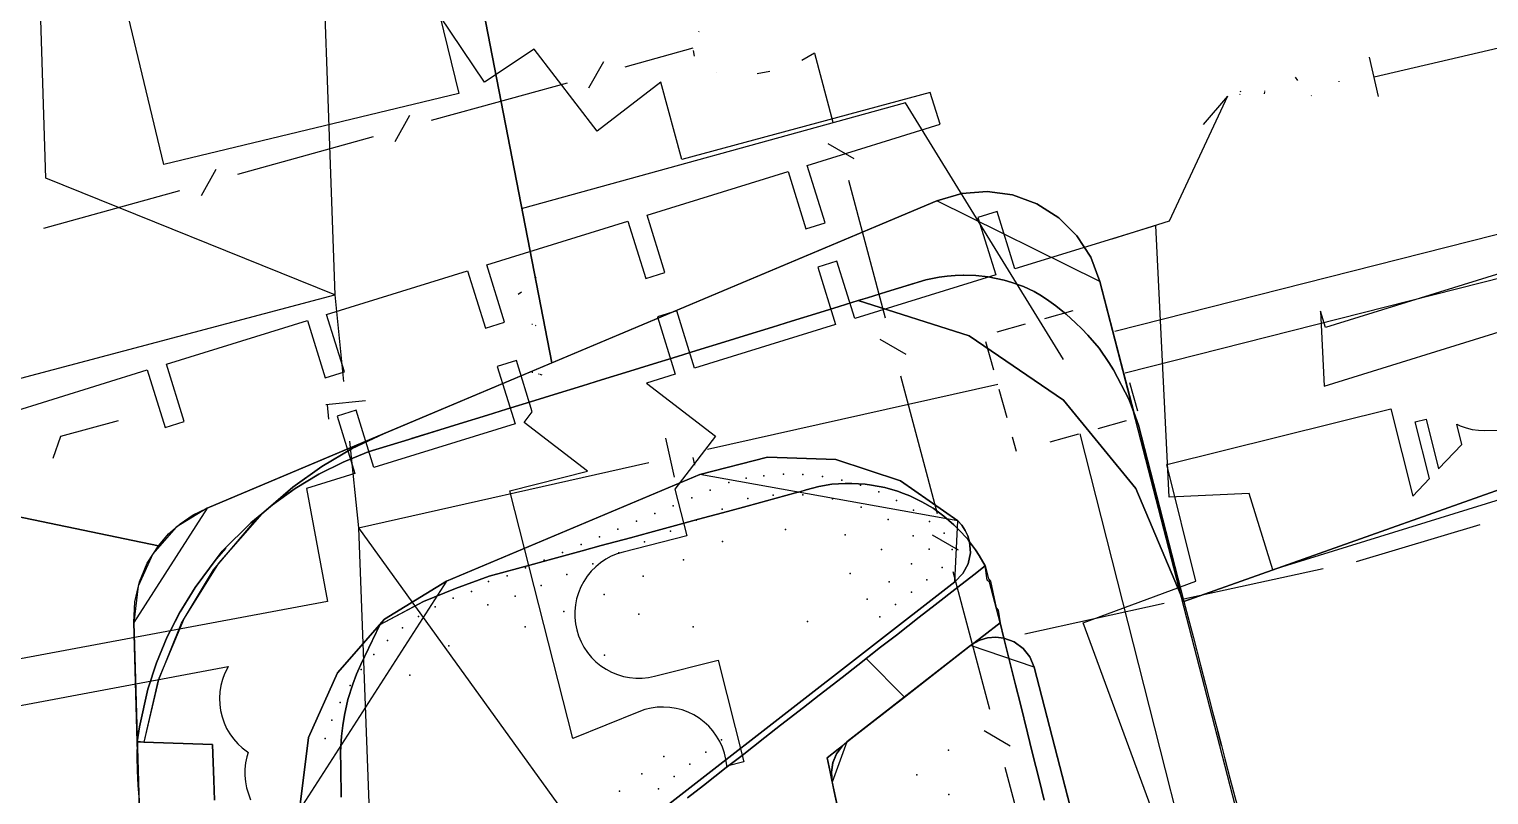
# Model space of a CAD drawing. Header units: metres. Extents: x 17314 to 17509, y 13897 to 14299.
# Drawn here: x 17386.9 to 17423.33, y 14165 to 14184.11 of the extents above; entities that cross this region are included whole.
import ezdxf

# ---------------------------------------------------------------- set-up
doc = ezdxf.new("R2010")
doc.units = ezdxf.units.M
for name, color, linetype in [('BUSH', 7, 'Continuous'), ('CURB', 7, 'Continuous'), ('ELECTR_CABLE', 7, 'Continuous'), ('ELECTR_CABLE_COMM', 7, 'Continuous'), ('GAS', 7, 'Continuous'), ('GRASS', 7, 'Continuous'), ('GROUND', 7, 'Continuous'), ('ROAD', 7, 'Continuous'), ('SEWER', 7, 'Continuous'), ('SIDEWALK_PATH', 7, 'Continuous'), ('TREE', 7, 'Continuous'), ('WATER_PIPELINE', 7, 'Continuous')]:
    doc.layers.add(name, color=color, linetype=linetype)

msp = doc.modelspace()

# ---------------------------------------------------------------- linework, layer by layer
at = {"layer": 'BUSH'}
for p in [(17405.241, 14172.964), (17405.728, 14173.001), (17406.217, 14172.995), (17406.703, 14172.948), (17403.903, 14172.604), (17404.364, 14172.798), (17404.797, 14172.903), (17407.183, 14172.859), (17407.653, 14172.729), (17402.981, 14172.216), (17403.442, 14172.41), (17404.843, 14172.401), (17405.47, 14172.479), (17406.214, 14172.486), (17406.951, 14172.385), (17408.111, 14172.56), (17408.553, 14172.351), (17402.52, 14172.022), (17403.553, 14171.858), (17404.198, 14172.129), (17407.665, 14172.179), (17408.343, 14171.87), (17408.974, 14172.105), (17401.599, 14171.634), (17402.06, 14171.828), (17402.907, 14171.586), (17407.27, 14171.492), (17409.374, 14171.824), (17409.741, 14171.534), (17400.677, 14171.246), (17401.138, 14171.44), (17402.262, 14171.315), (17404.205, 14171.327), (17408.178, 14171.126), (17408.968, 14171.467), (17409.368, 14171.13), (17409.937, 14171.121), (17399.755, 14170.858), (17400.216, 14171.052), (17400.972, 14170.771), (17401.617, 14171.043), (17403.237, 14170.867), (17408.923, 14170.765), (17398.834, 14170.47), (17399.295, 14170.664), (17400.327, 14170.5), (17402.229, 14170.461), (17407.394, 14170.529), (17409.691, 14170.672), (17397.94, 14170.078), (17398.364, 14170.323), (17399.681, 14170.228), (17408.369, 14170.319), (17408.924, 14170.056), (17409.31, 14170.365), (17397.041, 14169.697), (17397.482, 14169.907), (17398.348, 14169.743), (17399.036, 14169.957), (17401.251, 14170), (17407.817, 14169.889), (17408.528, 14169.755), (17396.62, 14169.451), (17400.248, 14169.58), (17408.133, 14169.448), (17396.222, 14169.168), (17399.286, 14169.194), (17403.478, 14169.199), (17395.849, 14168.853), (17395.505, 14168.506), (17401.26, 14168.487), (17395.192, 14168.131), (17394.912, 14167.731), (17394.668, 14167.308), (17394.462, 14166.866), (17394.294, 14166.407), (17403.791, 14166.071), (17404.186, 14166.378), (17409.851, 14166.118), (17402.745, 14165.957), (17403.396, 14165.765), (17402.193, 14165.528), (17403.002, 14165.458), (17409.062, 14165.501), (17401.64, 14165.098), (17402.607, 14165.151), (17409.855, 14165.01)]:
    msp.add_point(p, dxfattribs=at)
at = {"layer": 'CURB'}
for points in [[(17468.708, 13964.699), (17413.628, 14177.812), (17409.56, 14179.827), (17391.346, 14172.16), (17389.512, 14169.307), (17396.492, 13931.016)], [(17409.009, 14177.772), (17408.301, 14177.554)], [(17409.614, 14177.918), (17409.493, 14177.896)], [(17410.229, 14177.969), (17410.223, 14177.969)], [(17411.45, 14177.782), (17411.433, 14177.788)], [(17407.824, 14177.406), (17407.116, 14177.188)], [(17412.174, 14177.451), (17411.991, 14177.566)], [(17412.528, 14177.202), (17412.354, 14177.33)], [(17406.638, 14177.04), (17405.931, 14176.822)], [(17405.453, 14176.674), (17404.745, 14176.456)], [(17413.323, 14176.472), (17413.175, 14176.63)], [(17404.268, 14176.308), (17403.56, 14176.09)], [(17413.434, 14176.345), (17413.323, 14176.472)], [(17403.082, 14175.942), (17402.375, 14175.724)], [(17401.897, 14175.576), (17401.189, 14175.358)], [(17400.712, 14175.21), (17400.004, 14174.992)], [(17398.341, 14174.478), (17397.634, 14174.26)], [(17397.156, 14174.112), (17396.448, 14173.894)], [(17394.803, 14173.33), (17394.744, 14173.306)], [(17393.545, 14172.647), (17393.099, 14172.329)], [(17392.708, 14172.017), (17392.436, 14171.788)], [(17391.815, 14171.159), (17391.57, 14170.881)], [(17415.53, 14170.566), (17415.441, 14170.907)], [(17416.661, 14166.231), (17416.568, 14166.586)]]:
    msp.add_lwpolyline(points, dxfattribs=at)
for points in [[(17396.616, 14159.409), (17398.29, 14160.04), (17399.432, 14162.096), (17410.01, 14170.322), (17410.081, 14171.84), (17403.645, 14172.997), (17397.32, 14170.335), (17393.65, 14164.629), (17393.713, 14162.503), (17394.033, 14161.798)], [(17411.701, 14143.441), (17412.678, 14143.653), (17413.74, 14138.767), (17412.763, 14138.555), (17413.45, 14135.394), (17414.685, 14134.64), (17417.394, 14135.364), (17419.524, 14139.013), (17411.984, 14168.187), (17410.402, 14168.727), (17407.311, 14166.323), (17406.947, 14165.321), (17408.476, 14158.287), (17409.453, 14158.499), (17410.514, 14153.613), (17409.537, 14153.401)]]:
    msp.add_lwpolyline(points, close=True, dxfattribs=at)
at = {"layer": 'ELECTR_CABLE'}
for points in [[(17420.47, 14182.92), (17436.593, 14186.686)], [(17420.584, 14182.433), (17420.356, 14183.407)], [(17418.505, 14182.911), (17418.563, 14182.83)], [(17419.598, 14182.797), (17419.601, 14182.812)], [(17416.813, 14182.44), (17415.354, 14179.315)], [(17416.813, 14182.44), (17416.206, 14181.73)], [(17417.122, 14182.48), (17417.125, 14182.495)], [(17417.137, 14182.545), (17417.142, 14182.567)], [(17417.738, 14182.544), (17417.726, 14182.494)], [(17417.741, 14182.559), (17417.744, 14182.574)], [(17418.906, 14182.456), (17418.902, 14182.448)], [(17415.354, 14179.315), (17413.924, 14178.873)], [(17399.543, 14177.912), (17399.554, 14177.907)], [(17399.109, 14177.5), (17399.19, 14177.558)], [(17399.465, 14176.738), (17399.451, 14176.741)], [(17399.53, 14176.723), (17399.553, 14176.718)], [(17399.473, 14175.538), (17399.448, 14175.544)], [(17399.631, 14175.501), (17399.616, 14175.504)], [(17399.646, 14175.498), (17399.695, 14175.486)], [(17387.692, 14173.949), (17389.135, 14174.346)], [(17387.502, 14173.404), (17387.692, 14173.949)], [(17423.111, 14171.741), (17420.023, 14170.82)], [(17419.203, 14170.641), (17415.724, 14169.882)], [(17415.235, 14169.775), (17411.756, 14169.016)]]:
    msp.add_lwpolyline(points, dxfattribs=at)
at = {"layer": 'ELECTR_CABLE_COMM'}
for points in [[(17403.614, 14184.043), (17403.624, 14184.062)], [(17403.47, 14183.633), (17401.774, 14183.165)], [(17403.509, 14183.439), (17403.482, 14183.573)], [(17406.508, 14183.509), (17406.185, 14183.33)], [(17406.508, 14183.509), (17406.965, 14181.792)], [(17401.236, 14183.291), (17400.866, 14182.639)], [(17404.059, 14183.033), (17404.056, 14183.034)], [(17405.388, 14183.055), (17405.07, 14182.993)], [(17400.328, 14182.766), (17398.153, 14182.166)], [(17398.153, 14182.166), (17396.936, 14181.827)], [(17396.397, 14181.952), (17396.029, 14181.3)], [(17395.491, 14181.425), (17394.142, 14181.049)], [(17394.142, 14181.049), (17392.1, 14180.481)], [(17406.834, 14181.255), (17407.483, 14180.88)], [(17391.562, 14180.606), (17391.193, 14179.954)], [(17407.352, 14180.343), (17408.268, 14176.909)], [(17390.655, 14180.079), (17387.264, 14179.135)], [(17408.137, 14176.372), (17408.785, 14175.996)], [(17408.654, 14175.459), (17409.57, 14172.025)], [(17409.439, 14171.488), (17410.087, 14171.113)], [(17409.956, 14170.576), (17410.872, 14167.142)], [(17410.741, 14166.605), (17411.389, 14166.229)], [(17411.258, 14165.693), (17412.174, 14162.259)]]:
    msp.add_lwpolyline(points, dxfattribs=at)
at = {"layer": 'GAS'}
for points in [[(17386.329, 14174.514), (17389.85, 14175.605), (17390.294, 14174.172), (17390.772, 14174.32), (17390.328, 14175.753), (17393.849, 14176.843), (17394.293, 14175.411), (17394.771, 14175.559), (17394.327, 14176.991), (17397.848, 14178.082), (17398.292, 14176.649), (17398.77, 14176.797), (17398.326, 14178.23), (17401.848, 14179.321), (17402.291, 14177.888), (17402.769, 14178.036), (17402.325, 14179.469), (17405.847, 14180.559), (17406.29, 14179.127), (17406.768, 14179.274), (17406.324, 14180.707), (17409.642, 14181.735), (17409.395, 14182.533), (17403.19, 14180.853), (17402.668, 14182.783), (17401.082, 14181.564), (17399.506, 14183.613), (17398.272, 14182.785), (17397.157, 14184.445), (17397.625, 14182.501), (17390.268, 14180.73), (17389.332, 14184.619)], [(17425.126, 14172.84), (17417.945, 14170.615), (17417.353, 14172.526), (17415.356, 14172.428), (17415.022, 14179.214), (17411.507, 14178.125), (17411.063, 14179.558), (17410.585, 14179.41), (17411.029, 14177.977), (17407.508, 14176.886), (17407.064, 14178.319), (17406.586, 14178.171), (17407.03, 14176.738), (17403.509, 14175.648), (17403.065, 14177.081), (17402.587, 14176.933), (17403.031, 14175.5), (17402.31, 14175.277), (17404.034, 14173.954), (17403.019, 14172.63), (17403.314, 14171.465), (17401.727, 14171.062), (17401.577, 14171.016), (17401.432, 14170.956), (17401.294, 14170.881), (17401.164, 14170.794), (17401.043, 14170.694), (17400.932, 14170.582), (17400.833, 14170.461), (17400.746, 14170.33), (17400.672, 14170.191), (17400.613, 14170.046), (17400.568, 14169.896), (17400.537, 14169.742), (17400.523, 14169.585), (17400.523, 14169.428), (17400.539, 14169.272), (17400.57, 14169.118), (17400.616, 14168.968), (17400.677, 14168.823), (17400.751, 14168.685), (17400.839, 14168.555), (17400.939, 14168.433), (17401.05, 14168.323), (17401.172, 14168.224), (17401.302, 14168.137), (17401.441, 14168.063), (17401.586, 14168.003), (17401.737, 14167.958), (17401.891, 14167.928), (17402.047, 14167.913), (17402.204, 14167.914), (17402.36, 14167.93), (17402.514, 14167.961), (17404.101, 14168.363), (17404.744, 14165.83), (17404.316, 14165.721), (17404.316, 14165.735), (17404.294, 14165.89), (17404.257, 14166.043), (17404.206, 14166.191), (17404.14, 14166.334), (17404.061, 14166.469), (17403.968, 14166.596), (17403.864, 14166.714), (17403.749, 14166.82), (17403.624, 14166.915), (17403.49, 14166.997), (17403.348, 14167.065), (17403.201, 14167.12), (17403.049, 14167.159), (17402.894, 14167.184), (17402.737, 14167.193), (17402.58, 14167.187), (17402.425, 14167.165), (17402.272, 14167.129), (17402.124, 14167.077), (17400.47, 14166.411), (17398.903, 14172.586), (17400.842, 14173.078), (17399.255, 14174.296), (17399.461, 14174.564), (17399.066, 14175.842), (17398.588, 14175.694), (17399.032, 14174.261), (17395.51, 14173.17), (17395.067, 14174.603), (17394.589, 14174.455), (17395.033, 14173.023), (17393.826, 14172.649), (17394.353, 14169.831), (17386.552, 14168.373)], [(17426.481, 14178.9), (17419.259, 14176.664), (17419.132, 14177.074), (17419.224, 14175.199), (17423.943, 14176.661)], [(17386.459, 14167.191), (17391.873, 14168.203), (17391.851, 14168.167), (17391.782, 14168.026), (17391.727, 14167.879), (17391.688, 14167.727), (17391.663, 14167.572), (17391.653, 14167.415), (17391.659, 14167.258), (17391.68, 14167.103), (17391.717, 14166.95), (17391.768, 14166.802), (17391.833, 14166.659), (17391.913, 14166.523), (17392.005, 14166.396), (17392.109, 14166.279), (17392.224, 14166.172), (17392.349, 14166.077), (17392.371, 14166.063), (17392.337, 14165.955), (17392.305, 14165.801), (17392.288, 14165.645), (17392.286, 14165.488), (17392.3, 14165.331), (17392.329, 14165.177), (17392.374, 14165.026), (17392.432, 14164.881)]]:
    msp.add_lwpolyline(points, dxfattribs=at)
at = {"layer": 'GRASS'}
for points in [[(17394.69, 14164.943), (17394.679, 14165.68), (17394.67, 14166.072), (17394.699, 14166.466), (17394.73, 14166.729), (17394.774, 14166.992), (17394.859, 14167.383), (17394.981, 14167.764), (17395.075, 14168.014), (17395.179, 14168.259), (17395.579, 14169.083), (17395.65, 14169.242), (17396.746, 14169.825), (17397.546, 14170.15), (17398.387, 14170.462), (17399.49, 14170.761), (17399.972, 14170.892), (17400.702, 14171.09), (17401.184, 14171.221), (17401.914, 14171.419), (17402.396, 14171.55), (17403.125, 14171.748), (17403.608, 14171.879), (17404.337, 14172.077), (17404.82, 14172.208), (17405.549, 14172.406), (17406.032, 14172.537), (17406.135, 14172.565), (17406.293, 14172.615), (17406.452, 14172.659), (17406.614, 14172.695), (17406.939, 14172.754), (17407.27, 14172.771), (17407.435, 14172.772), (17407.601, 14172.765), (17407.766, 14172.752), (17407.93, 14172.731), (17408.256, 14172.676), (17408.573, 14172.579), (17408.729, 14172.524), (17408.882, 14172.462), (17409.033, 14172.393), (17409.18, 14172.318), (17409.468, 14172.155), (17409.733, 14171.956), (17409.861, 14171.851), (17409.984, 14171.741), (17410.102, 14171.625), (17410.329, 14171.383), (17410.375, 14171.319), (17410.332, 14171.465), (17410.268, 14171.602), (17410.184, 14171.728), (17410.081, 14171.84), (17408.654, 14172.835), (17407.035, 14173.373), (17405.33, 14173.433), (17403.645, 14172.997), (17397.32, 14170.335), (17395.773, 14169.386), (17394.601, 14168.05), (17393.872, 14166.43), (17393.65, 14164.629)], [(17399.432, 14162.096), (17410.01, 14170.322), (17410.206, 14170.524), (17410.336, 14170.768), (17410.394, 14171.038), (17410.375, 14171.319), (17410.329, 14171.383), (17410.102, 14171.625), (17409.984, 14171.741), (17409.861, 14171.851), (17409.733, 14171.956), (17409.468, 14172.155), (17409.18, 14172.318), (17409.033, 14172.393), (17408.882, 14172.462), (17408.729, 14172.524), (17408.573, 14172.579), (17408.256, 14172.676), (17407.93, 14172.731), (17407.766, 14172.752), (17407.601, 14172.765), (17407.435, 14172.772), (17407.27, 14172.771), (17406.939, 14172.754), (17406.614, 14172.695), (17406.452, 14172.659), (17406.293, 14172.615), (17406.135, 14172.565), (17406.032, 14172.537), (17405.549, 14172.406), (17404.82, 14172.208), (17404.337, 14172.077), (17403.608, 14171.879), (17403.125, 14171.748), (17402.396, 14171.55), (17401.914, 14171.419), (17401.184, 14171.221), (17400.702, 14171.09), (17399.972, 14170.892), (17399.49, 14170.761), (17398.387, 14170.462), (17397.546, 14170.15), (17396.746, 14169.825), (17395.658, 14169.246), (17395.179, 14168.259), (17395.075, 14168.014), (17394.981, 14167.764), (17394.859, 14167.383), (17394.774, 14166.992), (17394.73, 14166.729), (17394.699, 14166.466), (17394.67, 14166.072), (17394.679, 14165.68), (17394.69, 14164.943)], [(17412.237, 14164.87), (17412.116, 14165.355), (17411.939, 14166.065), (17411.818, 14166.55), (17411.642, 14167.261), (17411.521, 14167.746), (17411.23, 14168.914), (17411.027, 14168.937), (17410.825, 14168.919), (17410.631, 14168.86), (17410.451, 14168.762), (17410.334, 14168.671), (17409.519, 14168.035), (17409.125, 14167.727), (17408.718, 14167.409), (17407.487, 14166.447), (17407.203, 14166.225), (17407.056, 14166.028), (17406.962, 14165.805), (17406.925, 14165.566), (17406.947, 14165.321), (17408.476, 14158.287)], [(17414.912, 14156.86), (17411.984, 14168.187), (17411.878, 14168.444), (17411.71, 14168.657), (17411.49, 14168.818), (17411.23, 14168.914), (17411.521, 14167.746), (17411.642, 14167.261), (17411.818, 14166.55), (17411.939, 14166.065), (17412.116, 14165.355), (17412.237, 14164.87)]]:
    msp.add_lwpolyline(points, dxfattribs=at)
at = {"layer": 'GROUND'}
for points in [[(17393.65, 14164.629), (17393.872, 14166.43), (17394.601, 14168.05), (17395.773, 14169.386), (17397.32, 14170.335), (17403.645, 14172.997), (17405.33, 14173.433), (17407.035, 14173.373), (17408.654, 14172.835), (17410.081, 14171.84), (17410.184, 14171.728), (17410.268, 14171.602), (17410.332, 14171.465), (17410.375, 14171.319), (17410.394, 14171.038), (17410.336, 14170.768), (17410.206, 14170.524), (17410.01, 14170.322), (17399.432, 14162.096)], [(17407.144, 14164.392), (17406.996, 14165.085), (17406.892, 14165.574), (17406.946, 14165.325), (17406.925, 14165.568), (17406.963, 14165.807), (17407.056, 14166.029), (17407.203, 14166.225), (17407.255, 14166.276), (17407.311, 14166.323), (17408.75, 14167.442), (17410.402, 14168.727), (17410.451, 14168.762), (17410.631, 14168.86), (17410.825, 14168.919), (17411.027, 14168.937), (17411.23, 14168.914), (17411.49, 14168.818), (17411.71, 14168.657), (17411.878, 14168.444), (17411.984, 14168.187), (17414.912, 14156.86)]]:
    msp.add_lwpolyline(points, dxfattribs=at)
at = {"layer": 'ROAD'}
for points in [[(17376.72, 14174.004), (17390.128, 14171.219), (17390.385, 14171.512), (17390.676, 14171.769), (17390.998, 14171.986), (17391.346, 14172.16), (17399.951, 14175.782), (17397.417, 14188.82)], [(17397.417, 14188.82), (17399.951, 14175.782), (17409.56, 14179.827), (17410.179, 14180.012), (17410.815, 14180.06), (17411.448, 14179.973), (17412.055, 14179.75), (17412.599, 14179.403), (17413.052, 14178.953), (17413.4, 14178.417), (17413.628, 14177.812), (17414.471, 14174.55), (17414.588, 14174.23), (17415.725, 14169.828), (17424.537, 14172.953)], [(17394.337, 14004.583), (17389.652, 14164.512), (17389.65, 14164.602), (17389.648, 14164.693), (17389.648, 14164.784), (17389.648, 14164.874), (17389.598, 14166.324), (17389.512, 14169.307), (17389.541, 14169.82), (17389.655, 14170.316), (17389.852, 14170.786), (17390.128, 14171.219), (17376.72, 14174.004)], [(17424.537, 14172.953), (17415.725, 14169.828), (17415.96, 14168.917), (17416.138, 14168.235), (17416.264, 14167.752), (17416.442, 14167.07), (17416.568, 14166.586), (17416.661, 14166.231), (17416.746, 14165.905), (17416.872, 14165.421), (17417.05, 14164.739)]]:
    msp.add_lwpolyline(points, dxfattribs=at)
at = {"layer": 'SEWER'}
msp.add_lwpolyline([(17428.05, 14159.286), (17422.235, 14157.811), (17422.021, 14158.654), (17416.447, 14157.466), (17414.908, 14164.685), (17413.208, 14169.295), (17416.022, 14170.333), (17415.297, 14173.245), (17420.891, 14174.637), (17421.434, 14172.456), (17421.85, 14172.896), (17421.498, 14174.313), (17421.767, 14174.38), (17422.077, 14173.135), (17422.658, 14173.747), (17422.532, 14174.25), (17422.618, 14174.211), (17422.766, 14174.159), (17422.919, 14174.123), (17423.074, 14174.101), (17423.231, 14174.095), (17429.364, 14174.153)], dxfattribs=at)
at = {"layer": 'SIDEWALK_PATH'}
for points in [[(17409.56, 14179.827), (17395.768, 14174.021), (17394.968, 14173.642), (17394.207, 14173.195), (17393.487, 14172.682), (17392.815, 14172.106), (17392.976, 14172.241), (17393.545, 14172.647), (17394.137, 14173.002), (17394.744, 14173.306), (17394.803, 14173.33), (17395.266, 14173.519), (17395.361, 14173.558), (17396.38, 14173.873), (17397.156, 14174.112), (17397.634, 14174.26), (17398.341, 14174.478), (17398.819, 14174.626), (17399.526, 14174.844), (17400.004, 14174.992), (17400.712, 14175.21), (17401.189, 14175.358), (17401.897, 14175.576), (17402.375, 14175.724), (17403.082, 14175.942), (17403.56, 14176.09), (17404.268, 14176.308), (17404.745, 14176.456), (17405.453, 14176.674), (17405.931, 14176.822), (17406.638, 14177.04), (17407.116, 14177.188), (17407.593, 14177.335), (17407.824, 14177.406), (17408.301, 14177.554), (17409.281, 14177.856), (17409.614, 14177.918), (17409.815, 14177.946), (17410.019, 14177.962), (17410.223, 14177.969), (17410.531, 14177.963), (17410.837, 14177.925), (17411.038, 14177.889), (17411.237, 14177.843), (17411.433, 14177.788), (17411.719, 14177.69), (17411.991, 14177.566), (17412.174, 14177.451), (17412.354, 14177.33), (17412.528, 14177.202), (17412.783, 14177.001), (17413.022, 14176.782), (17413.175, 14176.63), (17413.323, 14176.472), (17413.608, 14176.146), (17413.854, 14175.79), (17413.971, 14175.608), (17414.359, 14174.857), (17414.471, 14174.55), (17413.628, 14177.812), (17413.4, 14178.417), (17413.052, 14178.953), (17412.599, 14179.403), (17412.055, 14179.75), (17411.448, 14179.973), (17410.815, 14180.06), (17410.179, 14180.012)], [(17412.528, 14177.202), (17412.354, 14177.33), (17412.174, 14177.451), (17411.991, 14177.566), (17411.719, 14177.69), (17411.433, 14177.788), (17411.237, 14177.843), (17411.038, 14177.889), (17410.837, 14177.925), (17410.531, 14177.963), (17410.223, 14177.969), (17410.019, 14177.962), (17409.815, 14177.946), (17409.614, 14177.918), (17409.281, 14177.856), (17408.301, 14177.554), (17407.824, 14177.406), (17407.593, 14177.335), (17410.363, 14176.453), (17412.718, 14174.85), (17414.527, 14172.648), (17415.655, 14169.969), (17415.695, 14169.817), (17414.588, 14174.23), (17414.359, 14174.857), (17413.971, 14175.608), (17413.854, 14175.79), (17413.608, 14176.146), (17413.323, 14176.472), (17413.175, 14176.63), (17413.022, 14176.782), (17412.783, 14177.001)], [(17391.043, 14170.176), (17391.594, 14170.914), (17391.723, 14171.086), (17392.436, 14171.788), (17392.501, 14171.843), (17392.708, 14172.017), (17392.815, 14172.106), (17393.487, 14172.682), (17394.207, 14173.195), (17394.968, 14173.642), (17395.768, 14174.021), (17391.346, 14172.16), (17390.573, 14171.686), (17389.987, 14171.018), (17389.622, 14170.208), (17389.512, 14169.307), (17389.599, 14166.329), (17389.659, 14166.698), (17389.867, 14167.643), (17390.081, 14168.299), (17390.349, 14168.944), (17390.421, 14169.085), (17390.649, 14169.53)], [(17392.517, 14171.815), (17392.708, 14172.017), (17392.501, 14171.843), (17392.436, 14171.788), (17391.723, 14171.086), (17391.594, 14170.914), (17391.043, 14170.176), (17390.67, 14169.572), (17390.421, 14169.085), (17390.349, 14168.944), (17390.081, 14168.299), (17389.867, 14167.643), (17389.659, 14166.698), (17389.598, 14166.324), (17389.776, 14166.318), (17390.125, 14167.843), (17390.707, 14169.286), (17391.508, 14170.618)], [(17410.728, 14168.978), (17411.135, 14169.296), (17410.871, 14170.313), (17410.817, 14170.362), (17410.766, 14170.717), (17410.477, 14170.492), (17410.083, 14170.185), (17409.514, 14169.742), (17409.119, 14169.434), (17408.55, 14168.991), (17408.155, 14168.684), (17407.796, 14168.403), (17408.75, 14167.442), (17410.402, 14168.727), (17410.451, 14168.762)], [(17411.135, 14169.296), (17410.728, 14168.978), (17410.451, 14168.762), (17410.631, 14168.86), (17410.825, 14168.919), (17411.027, 14168.937), (17411.23, 14168.914)], [(17407.203, 14166.225), (17407.093, 14166.139), (17406.817, 14165.924), (17406.892, 14165.574), (17406.946, 14165.325), (17406.925, 14165.568), (17406.963, 14165.807), (17407.056, 14166.029)]]:
    msp.add_lwpolyline(points, close=True, dxfattribs=at)
for points in [[(17418.962, 14157.175), (17415.655, 14169.969), (17414.527, 14172.648), (17412.718, 14174.85), (17410.363, 14176.453), (17407.593, 14177.335), (17407.116, 14177.188), (17406.638, 14177.04), (17405.931, 14176.822), (17405.453, 14176.674), (17404.745, 14176.456), (17404.268, 14176.308), (17403.56, 14176.09), (17403.082, 14175.942), (17402.375, 14175.724), (17401.897, 14175.576), (17401.189, 14175.358), (17400.712, 14175.21), (17400.004, 14174.992), (17399.526, 14174.844), (17398.819, 14174.626), (17398.341, 14174.478), (17397.634, 14174.26), (17397.156, 14174.112), (17396.38, 14173.873), (17395.361, 14173.558), (17395.266, 14173.519), (17394.803, 14173.33), (17394.744, 14173.306), (17394.137, 14173.002), (17393.545, 14172.647), (17392.976, 14172.241), (17392.708, 14172.017), (17391.631, 14170.787), (17390.77, 14169.408), (17390.143, 14167.909), (17389.763, 14166.318), (17391.483, 14166.261), (17391.513, 14165.371), (17391.53, 14164.871)], [(17393.65, 14164.629), (17393.872, 14166.43), (17394.601, 14168.05), (17395.773, 14169.386), (17397.32, 14170.335), (17403.645, 14172.997), (17405.33, 14173.433), (17407.035, 14173.373), (17408.654, 14172.835), (17410.081, 14171.84), (17410.184, 14171.728), (17410.268, 14171.602), (17410.332, 14171.465), (17410.375, 14171.319), (17410.522, 14171.114), (17410.612, 14170.976), (17410.766, 14170.717), (17410.851, 14170.39), (17410.898, 14170.332), (17411.039, 14169.667), (17411.088, 14169.607), (17411.135, 14169.296), (17411.23, 14168.914), (17411.49, 14168.818), (17411.71, 14168.657), (17411.878, 14168.444), (17411.984, 14168.187), (17414.912, 14156.86)], [(17403.337, 14164.93), (17403.731, 14165.237), (17404.3, 14165.681), (17404.695, 14165.988), (17405.264, 14166.431), (17405.659, 14166.739), (17406.228, 14167.182), (17406.622, 14167.489), (17407.192, 14167.933), (17407.586, 14168.24), (17408.155, 14168.684), (17408.55, 14168.991), (17409.119, 14169.434), (17409.514, 14169.742), (17410.083, 14170.185), (17410.477, 14170.492), (17410.766, 14170.717), (17410.612, 14170.976), (17410.522, 14171.114), (17410.375, 14171.319), (17410.394, 14171.038), (17410.336, 14170.768), (17410.206, 14170.524), (17410.01, 14170.322), (17399.432, 14162.096)], [(17407.144, 14164.392), (17406.996, 14165.085), (17406.892, 14165.574), (17406.817, 14165.924), (17407.093, 14166.139), (17407.203, 14166.225), (17407.255, 14166.276), (17407.311, 14166.323), (17408.75, 14167.442), (17407.796, 14168.403), (17407.586, 14168.24), (17407.192, 14167.933), (17406.622, 14167.489), (17406.228, 14167.182), (17405.659, 14166.739), (17405.264, 14166.431), (17404.695, 14165.988), (17404.3, 14165.681), (17403.731, 14165.237), (17403.337, 14164.93)], [(17391.53, 14164.871), (17391.513, 14165.371), (17391.483, 14166.261), (17389.763, 14166.318), (17389.681, 14166.324), (17389.598, 14166.324), (17389.591, 14165.961), (17389.597, 14165.598), (17389.616, 14165.236), (17389.648, 14164.874)]]:
    msp.add_lwpolyline(points, dxfattribs=at)
at = {"layer": 'TREE'}
for p in [(17405.783, 14171.622), (17402.121, 14169.512), (17406.331, 14169.327), (17397.38, 14168.718), (17396.408, 14167.986)]:
    msp.add_point(p, dxfattribs=at)
at = {"layer": 'WATER_PIPELINE'}
for points in [[(17394.088, 14189.815), (17394.534, 14177.482)], [(17387.321, 14180.389), (17387.059, 14188.572)], [(17408.776, 14182.27), (17399.183, 14179.627)], [(17412.723, 14175.866), (17408.776, 14182.27)], [(17394.534, 14177.482), (17387.321, 14180.389)], [(17425.843, 14179.57), (17413.998, 14176.564)], [(17414.26, 14175.536), (17426.104, 14178.537)], [(17379.133, 14173.392), (17394.534, 14177.482)], [(17394.534, 14177.482), (17394.752, 14175.32)], [(17412.254, 14176.889), (17412.963, 14177.087)], [(17411.064, 14176.557), (17411.773, 14176.755)], [(17410.98, 14175.601), (17410.782, 14176.31)], [(17403.83, 14173.625), (17411.077, 14175.254)], [(17414.365, 14175.294), (17414.562, 14174.585)], [(17395.301, 14174.831), (17394.309, 14174.731)], [(17411.312, 14174.41), (17411.115, 14175.119)], [(17394.341, 14174.734), (17394.377, 14174.374)], [(17414.281, 14174.337), (17413.572, 14174.14)], [(17394.902, 14173.828), (17395.12, 14171.666)], [(17402.786, 14173.9), (17403.005, 14172.927)], [(17411.546, 14173.574), (17411.447, 14173.929)], [(17413.091, 14174.005), (17412.382, 14173.807)], [(17413.125, 14174.015), (17422.193, 14138.311)], [(17403.468, 14173.417), (17403.51, 14173.231)], [(17395.12, 14171.666), (17402.367, 14173.296)], [(17395.12, 14171.666), (17396.094, 14145.732)], [(17395.12, 14171.666), (17403.721, 14159.752)]]:
    msp.add_lwpolyline(points, dxfattribs=at)

doc.saveas('drawing.dxf')
